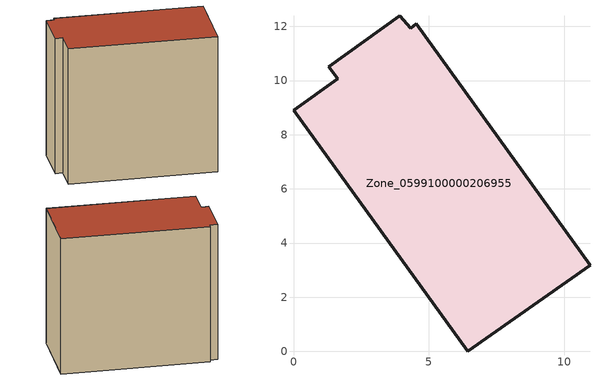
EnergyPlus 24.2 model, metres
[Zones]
Zone_0599100000206955
 floor ground (C_G): 0,8.9 1.63,10.06 1.3,10.51 3.93,12.4 4.33,11.94 4.54,12.09 10.95,3.19 6.43,0 z0
 wall outside (C_F): 1.63,10.06 0,8.9 6.43,0 10.95,3.19 4.54,12.09 4.33,11.94 3.93,12.4 1.3,10.51 1.63,10.06 z0:10.61
 roof outside (C_R): 4.54,12.09 4.33,11.94 3.93,12.4 1.3,10.51 1.63,10.06 0,8.9 6.43,0 10.95,3.19 z10.61
[BUILDING]
Pand.0599100000206955: North Axis=0; Terrain=City; Loads Convergence Tolerance Value=0.04; Temperature Convergence Tolerance Value=0.4; Solar Distribution=FullExterior; Maximum Number of Warmup Days=25; Minimum Number of Warmup Days=1
[Site:Location]
Rotterdam.The.Hague.AP_ZH_NLD Design_Conditions: Latitude=51.96; Longitude=4.45; Time Zone=1; Elevation=-4.5
[SITE:GROUNDTEMPERATURE:BUILDINGSURFACE]
18, 18, 18, 18, 18, 18, 18, 18, 18, 18, 18, 18
[MATERIAL] Thermal Absorptance=0.9; Solar Absorptance=0.7; Visible Absorptance=0.7
Name | Roughness | Thickness | Conductivity | Density | Specific Heat
G.TI.1946 | MediumSmooth | 0.15 | 1 | 540 | 1210
F.TI.1946 | Rough | 0.3 | 0.857143 | 1920 | 840
R.TI.1946 | MediumRough | 0.2 | 0.1 | 1500 | 1000
[CONSTRUCTION]
C_G: G.TI.1946
C_F: F.TI.1946
C_R: R.TI.1946
[ZONE]
Zone_0599100000206955: Type=1; Multiplier=1; Ceiling Height=Autocalculate; Volume=Autocalculate; Floor Area=autocalculate; Part of Total Floor Area=Yes
[ZONEINFILTRATION:DESIGNFLOWRATE]
Infil_Zone_0599100000206955: Zone or ZoneList or Space or SpaceList=Zone_0599100000206955; Schedule=AlwaysOn; Design Flow Rate Calculation Method=Flow/Area; Flow Rate per Floor Area=0.003; Constant Term Coefficient=1; Temperature Term Coefficient=0; Velocity Term Coefficient=0; Velocity Squared Term Coefficient=0
[HVACTEMPLATE:ZONE:IDEALLOADSAIRSYSTEM]
Zone_0599100000206955: Maximum Heating Supply Air Temperature=50; Minimum Cooling Supply Air Temperature=13; Maximum Heating Supply Air Humidity Ratio=0.0156; Minimum Cooling Supply Air Humidity Ratio=0.0077; Heating Limit=NoLimit; Cooling Limit=NoLimit; Dehumidification Control Type=ConstantSensibleHeatRatio; Cooling Sensible Heat Ratio=0.7; Dehumidification Setpoint=60; Humidification Control Type=None; Humidification Setpoint=30; Outdoor Air Method=None; Outdoor Air Flow Rate per Person=0.00944; Outdoor Air Flow Rate per Zone Floor Area=0; Outdoor Air Flow Rate per Zone=0; Demand Controlled Ventilation Type=None; Outdoor Air Economizer Type=NoEconomizer; Heat Recovery Type=None; Sensible Heat Recovery Effectiveness=0.7; Latent Heat Recovery Effectiveness=0.65
[ZONECONTROL:THERMOSTAT]
ThermostatControl_Zone_0599100000206955: Zone or ZoneList=Zone_0599100000206955; Control Type Schedule=DualSetpointControlType; Control 1=Thermostat_Zone_0599100000206955; Temperature Difference Between Cutout And Setpoint=0
[THERMOSTATSETPOINT:DUALSETPOINT]
Thermostat_Zone_0599100000206955: Heating Setpoint Temperature Schedule=HeatingSetpoint_Zone_0599100000206955; Cooling Setpoint Temperature Schedule=CoolingSetpoint_Zone_0599100000206955
[SCHEDULE:COMPACT]
HeatingSetpoint_Zone_0599100000206955: Through: 12/31, For: AllDays, Until: 24:00, 21
CoolingSetpoint_Zone_0599100000206955: Through: 12/31, For: AllDays, Until: 24:00, 24
DualSetpointControlType: Through: 12/31, For: AllDays, Until: 24:00, 4
AlwaysOn: Through: 12/31, For: AllDays, Until: 24:00, 1
